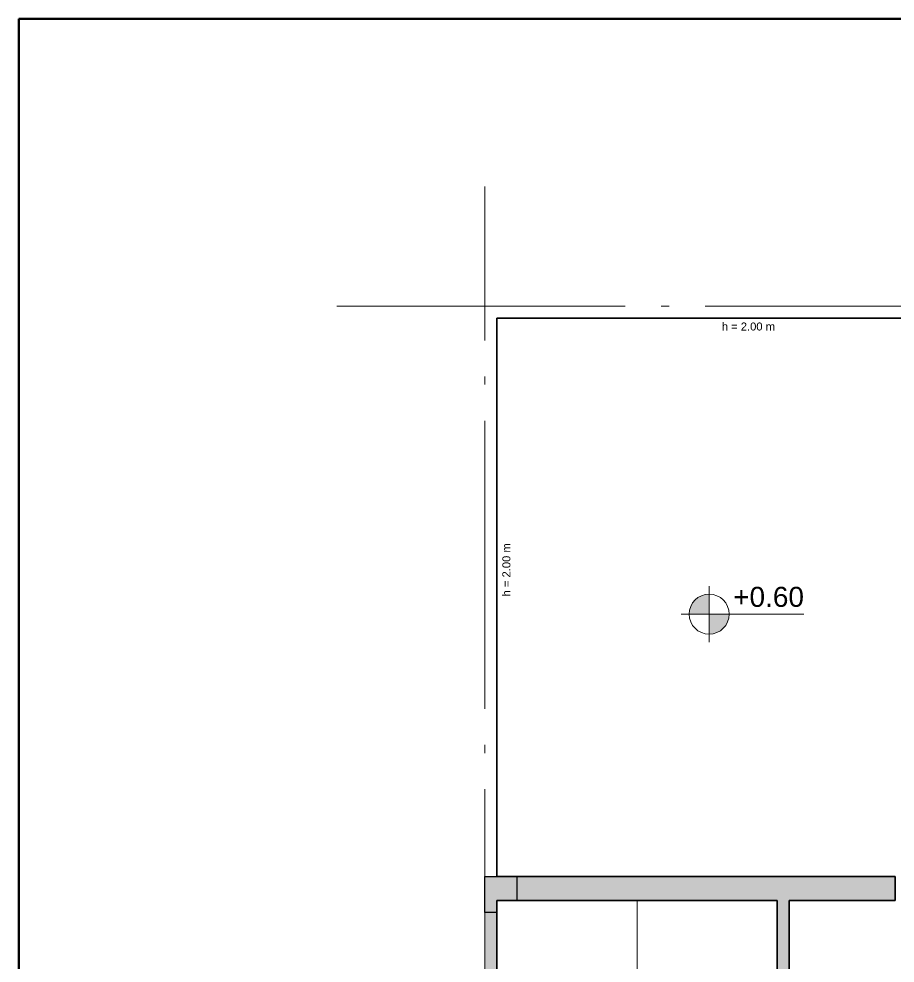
# Model space of a CAD drawing. Header units: metres. Extents: x 42 to 294, y -52 to 32.
# Drawn here: x 41.79 to 52.73, y 19.71 to 31.5 of the extents above; entities that cross this region are included whole.
import ezdxf

# ---------------------------------------------------------------- set-up
doc = ezdxf.new("R2010")
doc.units = ezdxf.units.M
doc.header["$LTSCALE"] = 0.15
doc.linetypes.add('ACAD_ISO04W100', pattern=[30, 24, -3, 0, -3])
doc.layers.get('0').update_dxf_attribs({"lineweight": 20})
for name, color, linetype, lineweight in [('A-FLORSTM', 2, 'Continuous', 9), ('A-WALL', 2, 'Continuous', 30), ('RECUADRO', 82, 'Continuous', 50), ('S-GRIDIDM', 1, 'Continuous', 20)]:
    doc.layers.add(name, color=color, linetype=linetype, lineweight=lineweight)
doc.layers.add('Hatch', color=8, linetype='Continuous')
doc.layers.add('MUROS', color=11, linetype='Continuous')
doc.styles.get("Standard").update_dxf_attribs({"font": 'arial.ttf', "height": 0.15})

msp = doc.modelspace()

# ---------------------------------------------------------------- hatches: boundary and pattern name
at = {"ltscale": 0.1}
h = msp.add_hatch(color=256, dxfattribs=at)
h.paths.add_polyline_path([(50.409, 24.321, 0.414214), (50.159, 24.071), (50.159, 24.071), (50.409, 24.071)])
h.paths.add_polyline_path([(50.659, 24.071), (50.409, 24.071), (50.409, 23.821, 0.414214)])
at = {"layer": 'Hatch'}
msp.add_hatch(color=256, dxfattribs=at).paths.add_polyline_path([(48.008, 20.794), (47.608, 20.794), (47.608, 20.344), (47.758, 20.344), (47.758, 20.494), (47.808, 20.494), (48.008, 20.494)])
at = {"layer": 'MUROS', "ltscale": 0.1}
h = msp.add_hatch(color=256, dxfattribs=at)
h.paths.add_polyline_path([(54.533, 25.094), (54.633, 25.094), (54.633, 25.244), (54.583, 25.244), (54.533, 25.244), (54.533, 27.469), (54.233, 27.469), (54.233, 23.969), (54.533, 23.969)])
h.paths.add_polyline_path([(58.933, 27.919), (55.133, 27.919), (55.133, 27.769), (58.933, 27.769)])
h.paths.add_polyline_path([(60.033, 27.019), (59.733, 27.019), (59.733, 26.844), (59.683, 26.844), (59.683, 26.744), (59.733, 26.744), (59.733, 26.044), (59.733, 25.244), (58.933, 25.244), (58.933, 26.744), (58.983, 26.744), (58.983, 26.844), (58.783, 26.844), (58.783, 26.744), (58.833, 26.744), (58.833, 26.044), (58.833, 25.244), (58.033, 25.244), (58.033, 26.744), (58.083, 26.744), (58.083, 26.844), (56.333, 26.844), (56.333, 26.244), (56.433, 26.244), (56.433, 26.744), (57.933, 26.744), (57.933, 25.244), (56.433, 25.244), (56.433, 25.344), (56.333, 25.344), (56.333, 25.244), (55.533, 25.244), (55.533, 25.094), (55.733, 25.094), (55.733, 24.994), (55.883, 24.994), (55.883, 25.044), (55.883, 25.094), (56.733, 25.094), (56.733, 24.194), (56.883, 24.194), (56.883, 24.294), (56.833, 24.294), (56.833, 24.994), (56.833, 25.094), (58.233, 25.094), (58.233, 24.294), (57.583, 24.294), (57.583, 24.194), (58.983, 24.194), (58.983, 24.294), (58.333, 24.294), (58.333, 25.094), (59.733, 25.094), (59.733, 24.294), (59.683, 24.294), (59.683, 24.194), (59.733, 24.194), (59.733, 23.944), (60.033, 23.944)])
h.paths.add_polyline_path([(60.033, 23.344), (59.733, 23.344), (59.733, 22.794), (55.883, 22.794), (55.883, 24.194), (55.733, 24.194), (55.733, 21.544), (55.883, 21.544), (55.883, 22.644), (59.733, 22.644), (59.733, 22.394), (60.033, 22.394)])
h.paths.add_polyline_path([(59.733, 20.644), (55.883, 20.644), (55.883, 20.744), (55.733, 20.744), (55.733, 20.644), (55.533, 20.644), (55.533, 20.494), (59.733, 20.494)])
h.paths.add_polyline_path([(59.983, 20.494), (59.833, 20.494), (59.833, 20.394), (59.983, 20.394)])
h.paths.add_polyline_path([(61.033, 20.794), (60.033, 20.794), (60.033, 20.494), (61.033, 20.494)])
h.paths.add_polyline_path([(54.633, 20.644), (54.583, 20.644), (54.533, 20.644), (54.533, 20.494), (54.633, 20.494)])
h.paths.add_polyline_path([(54.533, 21.969), (54.233, 21.969), (54.233, 20.794), (54.533, 20.794)])
h.paths.add_polyline_path([(53.733, 20.794), (53.681, 20.794), (53.681, 20.494), (53.733, 20.494)])
h.paths.add_polyline_path([(52.731, 20.794), (48.008, 20.794), (48.008, 20.494), (51.258, 20.494), (51.258, 9.128), (51.408, 9.128), (51.408, 10.319), (51.833, 10.319), (51.833, 10.469), (51.408, 10.469), (51.408, 20.494), (52.731, 20.494)])
msp.add_hatch(color=256, dxfattribs=at).paths.add_polyline_path([(47.758, 20.344), (47.608, 20.344), (47.608, 15.594), (47.758, 15.594)])

# ---------------------------------------------------------------- linework, layer by layer
at = {"ltscale": 0.1}
for p, q in [((50.409, 24.321), (50.409, 24.421)), ((50.409, 23.821), (50.409, 24.321)), ((50.159, 24.071), (50.059, 24.071)), ((50.159, 24.071), (51.591, 24.071)), ((50.409, 23.821), (50.409, 23.721))]:
    msp.add_line(p, q, dxfattribs=at)
msp.add_line((49.508, 20.494), (49.508, 14.119))
msp.add_circle((50.409, 24.071), 0.25, dxfattribs=at)
at = {"layer": 'A-FLORSTM'}
msp.add_line((51.258, 20.494), (51.258, 13.919), dxfattribs=at)
at = {"layer": 'A-WALL', "lineweight": 35}
for p, q in [((47.758, 20.794), (47.758, 27.769)), ((47.758, 27.769), (54.233, 27.769)), ((52.731, 20.794), (47.758, 20.794)), ((52.731, 20.494), (52.731, 20.794)), ((47.758, 7.919), (47.758, 20.494)), ((47.758, 20.494), (51.258, 20.494)), ((51.258, 20.494), (51.258, 7.919)), ((51.408, 10.469), (51.408, 20.494)), ((51.408, 20.494), (52.731, 20.494))]:
    msp.add_line(p, q, dxfattribs=at)
at = {"layer": 'Hatch', "ltscale": 0.2}
for p, q in [((47.608, 20.794), (48.008, 20.794)), ((48.008, 20.794), (48.008, 20.494)), ((47.808, 20.494), (47.758, 20.494)), ((47.758, 20.494), (47.758, 20.344)), ((48.008, 20.494), (47.808, 20.494)), ((47.758, 20.344), (47.608, 20.344))]:
    msp.add_line(p, q, dxfattribs=at)
at = {"layer": 'Hatch'}
msp.add_line((47.608, 20.344), (47.608, 20.794), dxfattribs=at)
at = {"layer": 'RECUADRO', "ltscale": 0.1}
for p, q in [((41.791, 3.341), (41.791, 31.505)), ((41.791, 31.505), (293.791, 31.505)), ((293.791, 31.505), (41.791, 31.505))]:
    msp.add_line(p, q, dxfattribs=at)
at = {"layer": 'S-GRIDIDM', "linetype": 'ACAD_ISO04W100'}
for p, q in [((47.608, 4.487), (47.608, 29.411)), ((45.76, 27.919), (81.593, 27.919))]:
    msp.add_line(p, q, dxfattribs=at)

# ---------------------------------------------------------------- texts
at = {"ltscale": 0.1, "attachment_point": 1}
for s, insert, char_height, width in [('h = 2.00 m', (50.567, 27.713), 0.1, 2.14772), ('{\\fArial|b0|i0|c0|p34;+0.60}', (50.709, 24.412), 0.25, 1.01133)]:
    msp.add_mtext(s, dxfattribs=dict(at, insert=insert, char_height=char_height, width=width))
at = {"ltscale": 0.1, "insert": (47.827, 24.292), "char_height": 0.1, "width": 2.14772, "attachment_point": 1, "rotation": 90}
msp.add_mtext('h = 2.00 m', dxfattribs=at)

doc.saveas('drawing.dxf')
